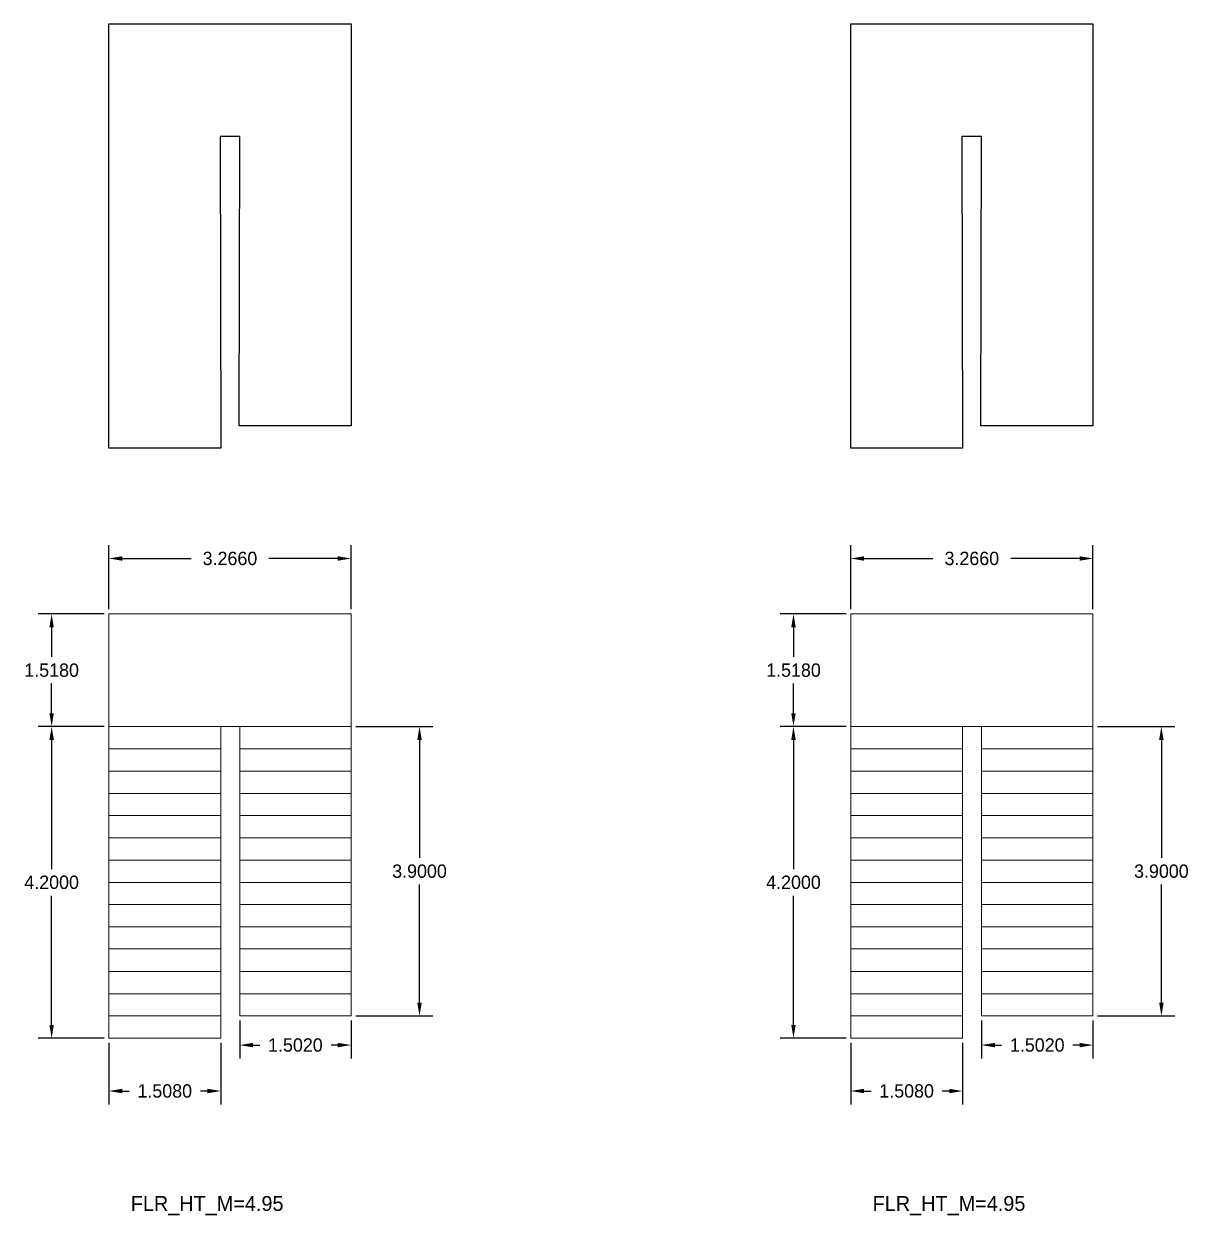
# Model space of a CAD drawing. Header units: metres. Extents: x 1422408 to 2267436, y 3843 to 80428.
# Drawn here: x 2267119.87 to 2267135.58, y 3991.85 to 4007.91 of the extents above; entities that cross this region are included whole.
import ezdxf

# ---------------------------------------------------------------- set-up
doc = ezdxf.new("R2010")
doc.units = ezdxf.units.M
doc.header["$LTSCALE"] = 3.5
doc.header["$MEASUREMENT"] = 0
doc.layers.get('DEFPOINTS').update_dxf_attribs({"linetype": 'CONTINUOUS'})
doc.layers.add('BLK_1_FLR_0_STAIR_1', color=1, linetype='CONTINUOUS')
doc.layers.add('BLK_1_FLR_1_STAIR_1', color=1, linetype='CONTINUOUS')
for name, color, linetype, lineweight in [('BLK_1_FLR_0_STAIR_1_FLIGHT_1', 7, 'CONTINUOUS', 0), ('BLK_1_FLR_0_STAIR_1_FLIGHT_2', 7, 'CONTINUOUS', 0), ('BLK_1_FLR_0_STAIR_1_LANDING_1', 7, 'CONTINUOUS', 0), ('BLK_1_FLR_1_STAIR_1_FLIGHT_1', 7, 'CONTINUOUS', 0), ('BLK_1_FLR_1_STAIR_1_FLIGHT_2', 7, 'CONTINUOUS', 0), ('BLK_1_FLR_1_STAIR_1_LANDING_1', 7, 'CONTINUOUS', 0)]:
    doc.layers.add(name, color=color, linetype=linetype, lineweight=lineweight)
doc.dimstyles.get("Standard").update_dxf_attribs({"dimtxt": 0.18, "dimasz": 0.18, "dimexe": 0.18, "dimexo": 0.0625, "dimgap": 0.09, "dimtad": 0, "dimtih": 1, "dimtoh": 1, "dimdec": 4, "dimzin": 0, "dimdsep": 46, "dimtxsty": 'STANDARD', "dimcen": 0.09, "dimadec": 0, "dimazin": 0, "dimtfac": 1, "dimtdec": 4, "dimtofl": 0, "dimtmove": 0, "dimatfit": 3, "dimfxl": 1, "dimtolj": 1, "dimtzin": 0, "dimarcsym": 0})

# ---------------------------------------------------------------- blocks, each defined once
blk = doc.blocks.new('*D318')
at = {"layer": 'BLK_1_FLR_1_STAIR_1_LANDING_1', "color": 0, "linetype": 'Continuous', "lineweight": -2}
for p, q in [((2267131.015, 4000.017), (2267131.015, 4000.882)), ((2267134.281, 4000.017), (2267134.281, 4000.882))]:
    blk.add_line(p, q, dxfattribs=at)
at = {"layer": 'BLK_1_FLR_1_STAIR_1_LANDING_1', "color": 0, "lineweight": -2}
for p, q in [((2267131.195, 4000.702), (2267132.123, 4000.702)), ((2267134.101, 4000.702), (2267133.173, 4000.702))]:
    blk.add_line(p, q, dxfattribs=at)
at = {"layer": 'BLK_1_FLR_1_STAIR_1_LANDING_1', "color": 0, "linetype": 'Continuous'}
for points in [[(2267131.195, 4000.732), (2267131.195, 4000.672), (2267131.015, 4000.702)], [(2267134.101, 4000.732), (2267134.101, 4000.672), (2267134.281, 4000.702)]]:
    blk.add_solid(points, dxfattribs=at)
at = {"layer": 'DEFPOINTS', "color": 0, "linetype": 'Continuous'}
for p in [(2267134.281, 4000.702), (2267131.015, 3999.955), (2267134.281, 3999.955)]:
    blk.add_point(p, dxfattribs=at)
at = {"layer": 'BLK_1_FLR_1_STAIR_1_LANDING_1', "color": 0, "linetype": 'Continuous', "insert": (2267132.648, 4000.702), "char_height": 0.18, "attachment_point": 5}
blk.add_mtext('\\A1;3.2660', dxfattribs=at)
blk = doc.blocks.new('*D319')
at = {"layer": 'BLK_1_FLR_1_STAIR_1_LANDING_1', "color": 0, "linetype": 'Continuous', "lineweight": -2}
for p, q in [((2267130.953, 3999.955), (2267130.064, 3999.955)), ((2267130.953, 3998.437), (2267130.064, 3998.437))]:
    blk.add_line(p, q, dxfattribs=at)
at = {"layer": 'BLK_1_FLR_1_STAIR_1_LANDING_1', "color": 0, "lineweight": -2}
for p, q in [((2267130.244, 3999.775), (2267130.244, 3999.376)), ((2267130.244, 3998.617), (2267130.244, 3999.016))]:
    blk.add_line(p, q, dxfattribs=at)
at = {"layer": 'BLK_1_FLR_1_STAIR_1_LANDING_1', "color": 0, "linetype": 'Continuous'}
for points in [[(2267130.214, 3999.775), (2267130.274, 3999.775), (2267130.244, 3999.955)], [(2267130.214, 3998.617), (2267130.274, 3998.617), (2267130.244, 3998.437)]]:
    blk.add_solid(points, dxfattribs=at)
at = {"layer": 'DEFPOINTS', "color": 0, "linetype": 'Continuous'}
for p in [(2267131.015, 3999.955), (2267130.244, 3998.437), (2267131.015, 3998.437)]:
    blk.add_point(p, dxfattribs=at)
at = {"layer": 'BLK_1_FLR_1_STAIR_1_LANDING_1', "color": 0, "linetype": 'Continuous', "insert": (2267130.244, 3999.196), "char_height": 0.18, "attachment_point": 5}
blk.add_mtext('\\A1;1.5180', dxfattribs=at)
blk = doc.blocks.new('*D320')
at = {"layer": 'BLK_1_FLR_1_STAIR_1_FLIGHT_1', "color": 0, "linetype": 'Continuous', "lineweight": -2}
for p, q in [((2267130.953, 3998.437), (2267130.064, 3998.437)), ((2267130.244, 3998.257), (2267130.244, 3996.517)), ((2267130.244, 3994.417), (2267130.244, 3996.157)), ((2267130.953, 3994.237), (2267130.064, 3994.237))]:
    blk.add_line(p, q, dxfattribs=at)
at = {"layer": 'BLK_1_FLR_1_STAIR_1_FLIGHT_1', "color": 0, "linetype": 'Continuous'}
for points in [[(2267130.214, 3998.257), (2267130.274, 3998.257), (2267130.244, 3998.437)], [(2267130.214, 3994.417), (2267130.274, 3994.417), (2267130.244, 3994.237)]]:
    blk.add_solid(points, dxfattribs=at)
at = {"layer": 'DEFPOINTS', "color": 0, "linetype": 'Continuous'}
for p in [(2267130.244, 3998.437), (2267131.015, 3998.437), (2267131.015, 3994.237)]:
    blk.add_point(p, dxfattribs=at)
at = {"layer": 'BLK_1_FLR_1_STAIR_1_FLIGHT_1', "color": 0, "linetype": 'Continuous', "insert": (2267130.244, 3996.337), "char_height": 0.18, "attachment_point": 5}
blk.add_mtext('\\A1;4.2000', dxfattribs=at)
blk = doc.blocks.new('*D321')
at = {"layer": 'BLK_1_FLR_1_STAIR_1_FLIGHT_1', "color": 0, "linetype": 'Continuous', "lineweight": -2}
for p, q in [((2267131.015, 3994.174), (2267131.015, 3993.345)), ((2267132.523, 3994.174), (2267132.523, 3993.345)), ((2267131.195, 3993.525), (2267131.289, 3993.525)), ((2267132.343, 3993.525), (2267132.249, 3993.525))]:
    blk.add_line(p, q, dxfattribs=at)
at = {"layer": 'BLK_1_FLR_1_STAIR_1_FLIGHT_1', "color": 0, "linetype": 'Continuous'}
for points in [[(2267131.195, 3993.555), (2267131.195, 3993.495), (2267131.015, 3993.525)], [(2267132.343, 3993.555), (2267132.343, 3993.495), (2267132.523, 3993.525)]]:
    blk.add_solid(points, dxfattribs=at)
at = {"layer": 'DEFPOINTS', "color": 0, "linetype": 'Continuous'}
for p in [(2267131.015, 3994.237), (2267132.523, 3994.237), (2267132.523, 3993.525)]:
    blk.add_point(p, dxfattribs=at)
at = {"layer": 'BLK_1_FLR_1_STAIR_1_FLIGHT_1', "color": 0, "linetype": 'Continuous', "insert": (2267131.769, 3993.525), "char_height": 0.18, "attachment_point": 5}
blk.add_mtext('\\A1;1.5080', dxfattribs=at)
blk = doc.blocks.new('*D322')
at = {"layer": 'BLK_1_FLR_1_STAIR_1_FLIGHT_2', "color": 0, "linetype": 'Continuous', "lineweight": -2}
for p, q in [((2267134.344, 3998.437), (2267135.383, 3998.437)), ((2267135.203, 3998.257), (2267135.203, 3996.667)), ((2267135.203, 3994.717), (2267135.203, 3996.307)), ((2267134.344, 3994.537), (2267135.383, 3994.537))]:
    blk.add_line(p, q, dxfattribs=at)
at = {"layer": 'BLK_1_FLR_1_STAIR_1_FLIGHT_2', "color": 0, "linetype": 'Continuous'}
for points in [[(2267135.173, 3998.257), (2267135.233, 3998.257), (2267135.203, 3998.437)], [(2267135.173, 3994.717), (2267135.233, 3994.717), (2267135.203, 3994.537)]]:
    blk.add_solid(points, dxfattribs=at)
at = {"layer": 'DEFPOINTS', "color": 0, "linetype": 'Continuous'}
for p in [(2267134.281, 3998.437), (2267135.203, 3998.437), (2267134.281, 3994.537)]:
    blk.add_point(p, dxfattribs=at)
at = {"layer": 'BLK_1_FLR_1_STAIR_1_FLIGHT_2', "color": 0, "linetype": 'Continuous', "insert": (2267135.203, 3996.487), "char_height": 0.18, "attachment_point": 5}
blk.add_mtext('\\A1;3.9000', dxfattribs=at)
blk = doc.blocks.new('*D350')
at = {"layer": 'BLK_1_FLR_1_STAIR_1_FLIGHT_2', "color": 0, "linetype": 'Continuous', "lineweight": -2}
for p, q in [((2267132.779, 3994.474), (2267132.779, 3993.964)), ((2267134.281, 3994.474), (2267134.281, 3993.964)), ((2267132.959, 3994.144), (2267133.05, 3994.144)), ((2267134.101, 3994.144), (2267134.01, 3994.144))]:
    blk.add_line(p, q, dxfattribs=at)
at = {"layer": 'BLK_1_FLR_1_STAIR_1_FLIGHT_2', "color": 0, "linetype": 'Continuous'}
for points in [[(2267132.959, 3994.174), (2267132.959, 3994.114), (2267132.779, 3994.144)], [(2267134.101, 3994.174), (2267134.101, 3994.114), (2267134.281, 3994.144)]]:
    blk.add_solid(points, dxfattribs=at)
at = {"layer": 'DEFPOINTS', "color": 0, "linetype": 'Continuous'}
for p in [(2267132.779, 3994.537), (2267134.281, 3994.537), (2267134.281, 3994.144)]:
    blk.add_point(p, dxfattribs=at)
at = {"layer": 'BLK_1_FLR_1_STAIR_1_FLIGHT_2', "color": 0, "linetype": 'Continuous', "insert": (2267133.53, 3994.144), "char_height": 0.18, "attachment_point": 5}
blk.add_mtext('\\A1;1.5020', dxfattribs=at)
blk = doc.blocks.new('*D382')
at = {"layer": 'BLK_1_FLR_0_STAIR_1_LANDING_1', "color": 0, "linetype": 'Continuous', "lineweight": -2}
for p, q in [((2267121.015, 4000.017), (2267121.015, 4000.882)), ((2267124.281, 4000.017), (2267124.281, 4000.882))]:
    blk.add_line(p, q, dxfattribs=at)
at = {"layer": 'BLK_1_FLR_0_STAIR_1_LANDING_1', "color": 0, "lineweight": -2}
for p, q in [((2267121.195, 4000.702), (2267122.123, 4000.702)), ((2267124.101, 4000.702), (2267123.173, 4000.702))]:
    blk.add_line(p, q, dxfattribs=at)
at = {"layer": 'BLK_1_FLR_0_STAIR_1_LANDING_1', "color": 0, "linetype": 'Continuous'}
for points in [[(2267121.195, 4000.732), (2267121.195, 4000.672), (2267121.015, 4000.702)], [(2267124.101, 4000.732), (2267124.101, 4000.672), (2267124.281, 4000.702)]]:
    blk.add_solid(points, dxfattribs=at)
at = {"layer": 'DEFPOINTS', "color": 0, "linetype": 'Continuous'}
for p in [(2267124.281, 4000.702), (2267121.015, 3999.955), (2267124.281, 3999.955)]:
    blk.add_point(p, dxfattribs=at)
at = {"layer": 'BLK_1_FLR_0_STAIR_1_LANDING_1', "color": 0, "linetype": 'Continuous', "insert": (2267122.648, 4000.702), "char_height": 0.18, "attachment_point": 5}
blk.add_mtext('\\A1;3.2660', dxfattribs=at)
blk = doc.blocks.new('*D383')
at = {"layer": 'BLK_1_FLR_0_STAIR_1_LANDING_1', "color": 0, "linetype": 'Continuous', "lineweight": -2}
for p, q in [((2267120.953, 3999.955), (2267120.064, 3999.955)), ((2267120.953, 3998.437), (2267120.064, 3998.437))]:
    blk.add_line(p, q, dxfattribs=at)
at = {"layer": 'BLK_1_FLR_0_STAIR_1_LANDING_1', "color": 0, "lineweight": -2}
for p, q in [((2267120.244, 3999.775), (2267120.244, 3999.376)), ((2267120.244, 3998.617), (2267120.244, 3999.016))]:
    blk.add_line(p, q, dxfattribs=at)
at = {"layer": 'BLK_1_FLR_0_STAIR_1_LANDING_1', "color": 0, "linetype": 'Continuous'}
for points in [[(2267120.214, 3999.775), (2267120.274, 3999.775), (2267120.244, 3999.955)], [(2267120.214, 3998.617), (2267120.274, 3998.617), (2267120.244, 3998.437)]]:
    blk.add_solid(points, dxfattribs=at)
at = {"layer": 'DEFPOINTS', "color": 0, "linetype": 'Continuous'}
for p in [(2267121.015, 3999.955), (2267120.244, 3998.437), (2267121.015, 3998.437)]:
    blk.add_point(p, dxfattribs=at)
at = {"layer": 'BLK_1_FLR_0_STAIR_1_LANDING_1', "color": 0, "linetype": 'Continuous', "insert": (2267120.244, 3999.196), "char_height": 0.18, "attachment_point": 5}
blk.add_mtext('\\A1;1.5180', dxfattribs=at)
blk = doc.blocks.new('*D384')
at = {"layer": 'BLK_1_FLR_0_STAIR_1_FLIGHT_1', "color": 0, "linetype": 'Continuous', "lineweight": -2}
for p, q in [((2267120.953, 3998.437), (2267120.064, 3998.437)), ((2267120.244, 3998.257), (2267120.244, 3996.517)), ((2267120.244, 3994.417), (2267120.244, 3996.157)), ((2267120.953, 3994.237), (2267120.064, 3994.237))]:
    blk.add_line(p, q, dxfattribs=at)
at = {"layer": 'BLK_1_FLR_0_STAIR_1_FLIGHT_1', "color": 0, "linetype": 'Continuous'}
for points in [[(2267120.214, 3998.257), (2267120.274, 3998.257), (2267120.244, 3998.437)], [(2267120.214, 3994.417), (2267120.274, 3994.417), (2267120.244, 3994.237)]]:
    blk.add_solid(points, dxfattribs=at)
at = {"layer": 'DEFPOINTS', "color": 0, "linetype": 'Continuous'}
for p in [(2267120.244, 3998.437), (2267121.015, 3998.437), (2267121.015, 3994.237)]:
    blk.add_point(p, dxfattribs=at)
at = {"layer": 'BLK_1_FLR_0_STAIR_1_FLIGHT_1', "color": 0, "linetype": 'Continuous', "insert": (2267120.244, 3996.337), "char_height": 0.18, "attachment_point": 5}
blk.add_mtext('\\A1;4.2000', dxfattribs=at)
blk = doc.blocks.new('*D381')
at = {"layer": 'BLK_1_FLR_0_STAIR_1_FLIGHT_1', "color": 0, "linetype": 'Continuous', "lineweight": -2}
for p, q in [((2267121.015, 3994.174), (2267121.015, 3993.345)), ((2267122.523, 3994.174), (2267122.523, 3993.345)), ((2267121.195, 3993.525), (2267121.289, 3993.525)), ((2267122.343, 3993.525), (2267122.249, 3993.525))]:
    blk.add_line(p, q, dxfattribs=at)
at = {"layer": 'BLK_1_FLR_0_STAIR_1_FLIGHT_1', "color": 0, "linetype": 'Continuous'}
for points in [[(2267121.195, 3993.555), (2267121.195, 3993.495), (2267121.015, 3993.525)], [(2267122.343, 3993.555), (2267122.343, 3993.495), (2267122.523, 3993.525)]]:
    blk.add_solid(points, dxfattribs=at)
at = {"layer": 'DEFPOINTS', "color": 0, "linetype": 'Continuous'}
for p in [(2267121.015, 3994.237), (2267122.523, 3994.237), (2267122.523, 3993.525)]:
    blk.add_point(p, dxfattribs=at)
at = {"layer": 'BLK_1_FLR_0_STAIR_1_FLIGHT_1', "color": 0, "linetype": 'Continuous', "insert": (2267121.769, 3993.525), "char_height": 0.18, "attachment_point": 5}
blk.add_mtext('\\A1;1.5080', dxfattribs=at)
blk = doc.blocks.new('*D385')
at = {"layer": 'BLK_1_FLR_0_STAIR_1_FLIGHT_2', "color": 0, "linetype": 'Continuous', "lineweight": -2}
for p, q in [((2267124.344, 3998.437), (2267125.383, 3998.437)), ((2267125.203, 3998.257), (2267125.203, 3996.667)), ((2267125.203, 3994.717), (2267125.203, 3996.307)), ((2267124.344, 3994.537), (2267125.383, 3994.537))]:
    blk.add_line(p, q, dxfattribs=at)
at = {"layer": 'BLK_1_FLR_0_STAIR_1_FLIGHT_2', "color": 0, "linetype": 'Continuous'}
for points in [[(2267125.173, 3998.257), (2267125.233, 3998.257), (2267125.203, 3998.437)], [(2267125.173, 3994.717), (2267125.233, 3994.717), (2267125.203, 3994.537)]]:
    blk.add_solid(points, dxfattribs=at)
at = {"layer": 'DEFPOINTS', "color": 0, "linetype": 'Continuous'}
for p in [(2267124.281, 3998.437), (2267125.203, 3998.437), (2267124.281, 3994.537)]:
    blk.add_point(p, dxfattribs=at)
at = {"layer": 'BLK_1_FLR_0_STAIR_1_FLIGHT_2', "color": 0, "linetype": 'Continuous', "insert": (2267125.203, 3996.487), "char_height": 0.18, "attachment_point": 5}
blk.add_mtext('\\A1;3.9000', dxfattribs=at)
blk = doc.blocks.new('*D386')
at = {"layer": 'BLK_1_FLR_0_STAIR_1_FLIGHT_2', "color": 0, "linetype": 'Continuous', "lineweight": -2}
for p, q in [((2267122.779, 3994.474), (2267122.779, 3993.964)), ((2267124.281, 3994.474), (2267124.281, 3993.964)), ((2267122.959, 3994.144), (2267123.05, 3994.144)), ((2267124.101, 3994.144), (2267124.01, 3994.144))]:
    blk.add_line(p, q, dxfattribs=at)
at = {"layer": 'BLK_1_FLR_0_STAIR_1_FLIGHT_2', "color": 0, "linetype": 'Continuous'}
for points in [[(2267122.959, 3994.174), (2267122.959, 3994.114), (2267122.779, 3994.144)], [(2267124.101, 3994.174), (2267124.101, 3994.114), (2267124.281, 3994.144)]]:
    blk.add_solid(points, dxfattribs=at)
at = {"layer": 'DEFPOINTS', "color": 0, "linetype": 'Continuous'}
for p in [(2267122.779, 3994.537), (2267124.281, 3994.537), (2267124.281, 3994.144)]:
    blk.add_point(p, dxfattribs=at)
at = {"layer": 'BLK_1_FLR_0_STAIR_1_FLIGHT_2', "color": 0, "linetype": 'Continuous', "insert": (2267123.53, 3994.144), "char_height": 0.18, "attachment_point": 5}
blk.add_mtext('\\A1;1.5020', dxfattribs=at)

msp = doc.modelspace()

# ---------------------------------------------------------------- linework, layer by layer
at = {"layer": 'BLK_1_FLR_0_STAIR_1', "ltscale": 400}
msp.add_lwpolyline([(2267121.01531, 4002.1898), (2267121.01531, 4007.9078), (2267124.28131, 4007.9078), (2267124.28131, 4002.4898), (2267122.77131, 4002.4898), (2267122.77931, 4006.3898), (2267122.51531, 4006.3898), (2267122.52331, 4002.1898)], close=True, dxfattribs=at)
at = {"layer": 'BLK_1_FLR_0_STAIR_1_FLIGHT_1', "linetype": 'Continuous'}
for p, q in [((2267122.51531, 3998.43677), (2267121.01531, 3998.43677)), ((2267122.51531, 3998.13677), (2267121.01531, 3998.13677)), ((2267122.51531, 3997.83677), (2267121.01531, 3997.83677)), ((2267122.51531, 3997.53677), (2267121.01531, 3997.53677)), ((2267122.51531, 3997.23677), (2267121.01531, 3997.23677)), ((2267122.51531, 3996.93677), (2267121.01531, 3996.93677)), ((2267122.51531, 3996.63677), (2267121.01531, 3996.63677)), ((2267122.51531, 3996.33677), (2267121.01531, 3996.33677)), ((2267122.51531, 3996.03677), (2267121.01531, 3996.03677)), ((2267122.51531, 3995.73677), (2267121.01531, 3995.73677)), ((2267122.51531, 3995.44177), (2267121.01531, 3995.44177)), ((2267122.51531, 3995.13677), (2267121.01531, 3995.13677)), ((2267122.51531, 3994.83677), (2267121.01531, 3994.83677)), ((2267122.51531, 3994.53677), (2267121.01531, 3994.53677)), ((2267122.51531, 3994.23677), (2267121.01531, 3994.23677))]:
    msp.add_line(p, q, dxfattribs=at)
msp.add_lwpolyline([(2267121.01531, 3994.23677), (2267122.52331, 3994.23677), (2267122.52331, 3998.43677), (2267121.01531, 3998.43677)], close=True, dxfattribs=at)
at = {"layer": 'BLK_1_FLR_0_STAIR_1_FLIGHT_2', "linetype": 'Continuous'}
for p, q in [((2267124.28131, 3998.43677), (2267122.77931, 3998.43677)), ((2267124.28131, 3998.13677), (2267122.77931, 3998.13677)), ((2267124.28131, 3997.83677), (2267122.77931, 3997.83677)), ((2267124.28131, 3997.53677), (2267122.77931, 3997.53677)), ((2267124.28131, 3997.23677), (2267122.77931, 3997.23677)), ((2267124.28131, 3996.93677), (2267122.77931, 3996.93677)), ((2267124.28131, 3996.63677), (2267122.77931, 3996.63677)), ((2267124.28131, 3996.33677), (2267122.77931, 3996.33677)), ((2267124.28131, 3996.03677), (2267122.77931, 3996.03677)), ((2267124.28131, 3995.73677), (2267122.77931, 3995.73677)), ((2267124.28131, 3995.44177), (2267122.77931, 3995.44177)), ((2267124.28131, 3995.13677), (2267122.77931, 3995.13677)), ((2267124.28131, 3994.83677), (2267122.77931, 3994.83677)), ((2267124.28131, 3994.53677), (2267122.77931, 3994.53677))]:
    msp.add_line(p, q, dxfattribs=at)
msp.add_lwpolyline([(2267122.77931, 3994.53677), (2267124.28131, 3994.53677), (2267124.28131, 3998.43677), (2267122.77931, 3998.43677)], close=True, dxfattribs=at)
at = {"layer": 'BLK_1_FLR_0_STAIR_1_LANDING_1', "linetype": 'Continuous'}
msp.add_lwpolyline([(2267121.01531, 3998.43677), (2267124.28131, 3998.43677), (2267124.28131, 3999.95477), (2267121.01531, 3999.95477)], close=True, dxfattribs=at)
at = {"layer": 'BLK_1_FLR_1_STAIR_1', "ltscale": 400}
msp.add_lwpolyline([(2267131.01531, 4002.1898), (2267131.01531, 4007.9078), (2267134.28131, 4007.9078), (2267134.28131, 4002.4898), (2267132.77131, 4002.4898), (2267132.77931, 4006.3898), (2267132.51531, 4006.3898), (2267132.52331, 4002.1898)], close=True, dxfattribs=at)
at = {"layer": 'BLK_1_FLR_1_STAIR_1_FLIGHT_1', "linetype": 'Continuous'}
for p, q in [((2267132.51531, 3998.43677), (2267131.01531, 3998.43677)), ((2267132.51531, 3998.13677), (2267131.01531, 3998.13677)), ((2267132.51531, 3997.83677), (2267131.01531, 3997.83677)), ((2267132.51531, 3997.53677), (2267131.01531, 3997.53677)), ((2267132.51531, 3997.23677), (2267131.01531, 3997.23677)), ((2267132.51531, 3996.93677), (2267131.01531, 3996.93677)), ((2267132.51531, 3996.63677), (2267131.01531, 3996.63677)), ((2267132.51531, 3996.33677), (2267131.01531, 3996.33677)), ((2267132.51531, 3996.03677), (2267131.01531, 3996.03677)), ((2267132.51531, 3995.73677), (2267131.01531, 3995.73677)), ((2267132.51531, 3995.44177), (2267131.01531, 3995.44177)), ((2267132.51531, 3995.13677), (2267131.01531, 3995.13677)), ((2267132.51531, 3994.83677), (2267131.01531, 3994.83677)), ((2267132.51531, 3994.53677), (2267131.01531, 3994.53677)), ((2267132.51531, 3994.23677), (2267131.01531, 3994.23677))]:
    msp.add_line(p, q, dxfattribs=at)
msp.add_lwpolyline([(2267131.01531, 3994.23677), (2267132.52331, 3994.23677), (2267132.52331, 3998.43677), (2267131.01531, 3998.43677)], close=True, dxfattribs=at)
at = {"layer": 'BLK_1_FLR_1_STAIR_1_FLIGHT_2', "linetype": 'Continuous'}
for p, q in [((2267134.28131, 3998.43677), (2267132.77931, 3998.43677)), ((2267134.28131, 3998.13677), (2267132.77931, 3998.13677)), ((2267134.28131, 3997.83677), (2267132.77931, 3997.83677)), ((2267134.28131, 3997.53677), (2267132.77931, 3997.53677)), ((2267134.28131, 3997.23677), (2267132.77931, 3997.23677)), ((2267134.28131, 3996.93677), (2267132.77931, 3996.93677)), ((2267134.28131, 3996.63677), (2267132.77931, 3996.63677)), ((2267134.28131, 3996.33677), (2267132.77931, 3996.33677)), ((2267134.28131, 3996.03677), (2267132.77931, 3996.03677)), ((2267134.28131, 3995.73677), (2267132.77931, 3995.73677)), ((2267134.28131, 3995.44177), (2267132.77931, 3995.44177)), ((2267134.28131, 3995.13677), (2267132.77931, 3995.13677)), ((2267134.28131, 3994.83677), (2267132.77931, 3994.83677)), ((2267134.28131, 3994.53677), (2267132.77931, 3994.53677))]:
    msp.add_line(p, q, dxfattribs=at)
msp.add_lwpolyline([(2267132.77931, 3994.53677), (2267134.28131, 3994.53677), (2267134.28131, 3998.43677), (2267132.77931, 3998.43677)], close=True, dxfattribs=at)
at = {"layer": 'BLK_1_FLR_1_STAIR_1_LANDING_1', "linetype": 'Continuous'}
msp.add_lwpolyline([(2267131.01531, 3998.43677), (2267134.28131, 3998.43677), (2267134.28131, 3999.95477), (2267131.01531, 3999.95477)], close=True, dxfattribs=at)

# ---------------------------------------------------------------- texts
at = {"layer": 'BLK_1_FLR_0_STAIR_1', "ltscale": 400, "insert": (2267122.34031, 3992.10959), "char_height": 0.2, "width": 2.7, "attachment_point": 2}
msp.add_mtext('FLR_HT_M=4.95', dxfattribs=at)
at = {"layer": 'BLK_1_FLR_1_STAIR_1', "ltscale": 400, "insert": (2267132.34031, 3992.10959), "char_height": 0.2, "width": 2.7, "attachment_point": 2}
msp.add_mtext('FLR_HT_M=4.95', dxfattribs=at)

# ---------------------------------------------------------------- dimensions: what is measured, and where the dimension line sits
at = {"layer": 'BLK_1_FLR_0_STAIR_1_FLIGHT_1', "color": 1, "linetype": 'Continuous'}
dim = msp.add_linear_dim(base=(2267120.2441, 3998.43677), p1=(2267121.01531, 3994.23677), p2=(2267121.01531, 3998.43677), angle=90, dimstyle='STANDARD', dxfattribs=at)
dim.commit()
dim.dimension.update_dxf_attribs({"geometry": '*D384', "text_midpoint": (2267120.2441, 3996.33677)})
at = {"layer": 'BLK_1_FLR_0_STAIR_1_FLIGHT_1', "color": 2, "linetype": 'Continuous'}
dim = msp.add_linear_dim(base=(2267122.52331, 3993.52459), p1=(2267121.01531, 3994.23677), p2=(2267122.52331, 3994.23677), dimstyle='STANDARD', dxfattribs=at)
dim.commit()
dim.dimension.update_dxf_attribs({"geometry": '*D381', "text_midpoint": (2267121.76931, 3993.52459)})
at = {"layer": 'BLK_1_FLR_0_STAIR_1_FLIGHT_2', "color": 1, "linetype": 'Continuous'}
dim = msp.add_linear_dim(base=(2267125.20293, 3998.43677), p1=(2267124.28131, 3994.53677), p2=(2267124.28131, 3998.43677), angle=90, dimstyle='STANDARD', dxfattribs=at)
dim.commit()
dim.dimension.update_dxf_attribs({"geometry": '*D385', "text_midpoint": (2267125.20293, 3996.48677)})
at = {"layer": 'BLK_1_FLR_0_STAIR_1_FLIGHT_2', "color": 2, "linetype": 'Continuous'}
dim = msp.add_linear_dim(base=(2267124.28131, 3994.14411), p1=(2267122.77931, 3994.53677), p2=(2267124.28131, 3994.53677), dimstyle='STANDARD', dxfattribs=at)
dim.commit()
dim.dimension.update_dxf_attribs({"geometry": '*D386', "text_midpoint": (2267123.53031, 3994.14411)})
at = {"layer": 'BLK_1_FLR_0_STAIR_1_LANDING_1', "color": 1, "linetype": 'Continuous'}
dim = msp.add_linear_dim(base=(2267124.28131, 4000.70167), p1=(2267121.01531, 3999.95477), p2=(2267124.28131, 3999.95477), dimstyle='STANDARD', override={"dimtmove": 1, "dimfxl": 5}, dxfattribs=at)
dim.commit()
dim.dimension.update_dxf_attribs({"geometry": '*D382', "text_midpoint": (2267122.64831, 4000.70167)})
at = {"layer": 'BLK_1_FLR_0_STAIR_1_LANDING_1', "color": 2, "linetype": 'Continuous'}
dim = msp.add_linear_dim(base=(2267120.2441, 3998.43677), p1=(2267121.01531, 3999.95477), p2=(2267121.01531, 3998.43677), angle=90, dimstyle='STANDARD', override={"dimtmove": 1, "dimfxl": 5}, dxfattribs=at)
dim.commit()
dim.dimension.update_dxf_attribs({"geometry": '*D383', "text_midpoint": (2267120.2441, 3999.19577)})
at = {"layer": 'BLK_1_FLR_1_STAIR_1_FLIGHT_1', "color": 1, "linetype": 'Continuous'}
dim = msp.add_linear_dim(base=(2267130.2441, 3998.43677), p1=(2267131.01531, 3994.23677), p2=(2267131.01531, 3998.43677), angle=90, dimstyle='STANDARD', dxfattribs=at)
dim.commit()
dim.dimension.update_dxf_attribs({"geometry": '*D320', "text_midpoint": (2267130.2441, 3996.33677)})
at = {"layer": 'BLK_1_FLR_1_STAIR_1_FLIGHT_1', "color": 2, "linetype": 'Continuous'}
dim = msp.add_linear_dim(base=(2267132.52331, 3993.52459), p1=(2267131.01531, 3994.23677), p2=(2267132.52331, 3994.23677), dimstyle='STANDARD', dxfattribs=at)
dim.commit()
dim.dimension.update_dxf_attribs({"geometry": '*D321', "text_midpoint": (2267131.76931, 3993.52459)})
at = {"layer": 'BLK_1_FLR_1_STAIR_1_FLIGHT_2', "color": 1, "linetype": 'Continuous'}
dim = msp.add_linear_dim(base=(2267135.20293, 3998.43677), p1=(2267134.28131, 3994.53677), p2=(2267134.28131, 3998.43677), angle=90, dimstyle='STANDARD', dxfattribs=at)
dim.commit()
dim.dimension.update_dxf_attribs({"geometry": '*D322', "text_midpoint": (2267135.20293, 3996.48677)})
at = {"layer": 'BLK_1_FLR_1_STAIR_1_FLIGHT_2', "color": 2, "linetype": 'Continuous'}
dim = msp.add_linear_dim(base=(2267134.28131, 3994.14411), p1=(2267132.77931, 3994.53677), p2=(2267134.28131, 3994.53677), dimstyle='STANDARD', dxfattribs=at)
dim.commit()
dim.dimension.update_dxf_attribs({"geometry": '*D350', "text_midpoint": (2267133.53031, 3994.14411)})
at = {"layer": 'BLK_1_FLR_1_STAIR_1_LANDING_1', "color": 1, "linetype": 'Continuous'}
dim = msp.add_linear_dim(base=(2267134.28131, 4000.70167), p1=(2267131.01531, 3999.95477), p2=(2267134.28131, 3999.95477), dimstyle='STANDARD', override={"dimtmove": 1, "dimfxl": 5}, dxfattribs=at)
dim.commit()
dim.dimension.update_dxf_attribs({"geometry": '*D318', "text_midpoint": (2267132.64831, 4000.70167)})
at = {"layer": 'BLK_1_FLR_1_STAIR_1_LANDING_1', "color": 2, "linetype": 'Continuous'}
dim = msp.add_linear_dim(base=(2267130.2441, 3998.43677), p1=(2267131.01531, 3999.95477), p2=(2267131.01531, 3998.43677), angle=90, dimstyle='STANDARD', override={"dimtmove": 1, "dimfxl": 5}, dxfattribs=at)
dim.commit()
dim.dimension.update_dxf_attribs({"geometry": '*D319', "text_midpoint": (2267130.2441, 3999.19577)})

doc.saveas('drawing.dxf')
